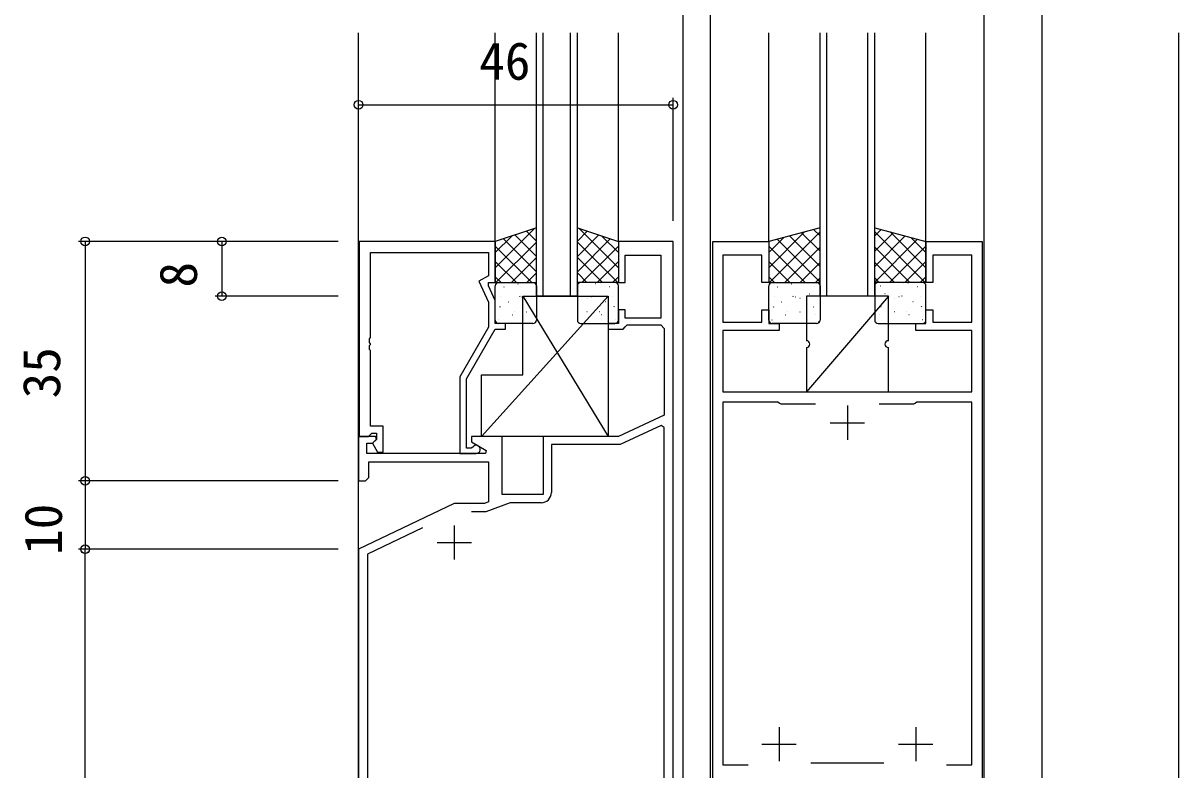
# Model space of a CAD drawing. Units: millimetres, scale not verified. Extents: x -437 to 438, y -681 to 679.
# Drawn here: x -309.6 to -140.5, y -55.8 to 53.4 of the extents above; entities that cross this region are included whole.
import ezdxf
from ezdxf.enums import TextEntityAlignment as Align

# ---------------------------------------------------------------- set-up
doc = ezdxf.new("R2010")
doc.units = ezdxf.units.MM
doc.header["$LTSCALE"] = 4
for name, color, linetype in [('0-2_YKK_11', 7, 'Continuous'), ('0-3_YKK_12', 2, 'Continuous'), ('0-4_YKK_13', 4, 'Continuous'), ('0-5_YKK_D', 6, 'Continuous')]:
    doc.layers.add(name, color=color, linetype=linetype)
doc.styles.add('ＭＳ ゴシック', font='')
doc.styles.get('ＭＳ ゴシック').set_extended_font_data('MS Gothic')

msp = doc.modelspace()

# ---------------------------------------------------------------- linework, layer by layer
at = {"layer": '0-2_YKK_11'}
for p, q in [((-188.985, -2.5), (-188.985, -7.5)), ((-191.485, -5), (-186.485, -5)), ((-246.485, -20), (-246.485, -25)), ((-248.985, -22.5), (-243.985, -22.5)), ((-198.985, -49.5), (-198.985, -54.5)), ((-178.985, -49.5), (-178.985, -54.5)), ((-201.485, -52), (-196.485, -52)), ((-181.485, -52), (-176.485, -52)), ((-194.337, -54.7), (-183.634, -54.7))]:
    msp.add_line(p, q, dxfattribs=at)
for points in [[(-214.485, -98.5), (-214.485, 21.5), (-222.485, 21.5), (-222.485, 15.5), (-221.485, 15.5), (-221.485, 19.5), (-216.285, 19.5), (-216.285, 10.3), (-221.485, 10.3), (-221.485, 11.5), (-222.485, 11.5), (-222.485, 9.5), (-223.985, 9.5), (-223.985, 8.7), (-221.785, 8.7), (-221.485, 9), (-221.185, 9.3), (-216.285, 9.3), (-215.785, 8.8), (-215.785, -3.876), (-222.485, -7), (-233.485, -7), (-233.485, -15.5), (-239.485, -15.5), (-239.485, -7), (-243.985, -7), (-243.985, -7.8), (-241.82, -9.05), (-241.941, -9.5), (-259.285, -9.5), (-259.285, -8), (-258.461, -8), (-257.849, -7.388), (-258.01, -7), (-260.485, -7), (-260.485, -13.5), (-259.485, -13.5), (-258.985, -13), (-258.985, -10.7), (-241.485, -10.7)], [(-260.385, 21.5), (-260.385, -7), (-259.055, -7), (-258.755, -6.7), (-258.555, -6.5), (-257.885, -6.5), (-257.885, -7.427), (-258.459, -8), (-257.709, -9.3), (-256.885, -9.3), (-256.885, -5.5), (-258.755, -5.5), (-258.755, 5.541), (-258.875, 5.725), (-258.875, 6.275), (-258.755, 6.458), (-258.755, 6.541), (-258.875, 6.725), (-258.875, 7.275), (-258.755, 7.458), (-258.755, 19.87), (-241.485, 19.87), (-241.485, 16.5), (-242.906, 15.68), (-241.485, 12.634), (-241.485, 8.968), (-245.685, 1.693), (-245.685, -9.5), (-243.285, -9.5)], [(-243.784, -8.567), (-244.034, -8.7), (-244.685, -8.7), (-244.685, 1.425), (-240.485, 8.7), (-238.985, 8.7), (-238.985, 9.5), (-240.485, 9.5), (-240.485, 12.855), (-241.485, 15), (-241.485, 15.5), (-240.485, 15.5), (-240.485, 21.5), (-260.385, 21.5)], [(-208.685, -88.5), (-208.685, 21.5), (-200.485, 21.5), (-200.485, 15.5), (-201.485, 15.5), (-201.485, 19.5), (-207.185, 19.5), (-207.185, 9.7), (-201.485, 9.7), (-201.485, 11.5), (-200.485, 11.5), (-200.485, 9.5), (-198.985, 9.5), (-198.985, 8.5), (-207.185, 8.5), (-207.185, -0.5), (-170.785, -0.5), (-170.785, 8.5), (-178.985, 8.5), (-178.985, 9.5), (-177.485, 9.5), (-177.485, 11.5)], [(-177.485, 11.5), (-176.485, 11.5), (-176.485, 9.7), (-170.785, 9.7), (-170.785, 19.5), (-176.485, 19.5), (-176.485, 15.5), (-177.485, 15.5), (-177.485, 21.5), (-169.285, 21.5)], [(-169.285, 21.5), (-169.285, -88.5)], [(-193.634, -2.3), (-198.685, -2.3), (-198.96, -2.12), (-199.144, -2), (-207.185, -2), (-207.185, -55), (-203.513, -55)], [(-174.457, -55), (-170.785, -55), (-170.785, -2), (-178.827, -2), (-179.01, -2.12), (-179.285, -2.3), (-184.337, -2.3)], [(-242.691, -87.3), (-215.785, -87.3), (-215.785, -5.711), (-216.248, -5.416), (-222.219, -8.2), (-232.285, -8.2), (-232.285, -15.2)], [(-241.485, -10.7), (-241.485, -16.585), (-242.077, -16.8), (-246.485, -16.8), (-260.485, -23.5), (-260.485, -113.5), (-251.485, -113.5), (-251.485, -112.52), (-252.611, -111.87), (-253.185, -111.87), (-253.468, -112.068), (-253.656, -112.2), (-259.185, -112.2), (-259.185, -88.5), (-246.945, -88.5), (-246.762, -88.38), (-246.212, -88.38), (-246.029, -88.5), (-215.785, -88.5), (-215.785, -98.3)], [(-233.785, -16.7), (-238.294, -16.7), (-241.866, -18), (-243.947, -18)], [(-251.131, -20.354), (-259.185, -24.208), (-259.185, -87.3), (-250.28, -87.3)]]:
    msp.add_lwpolyline(points, dxfattribs=at)
for centre, radius, start, end in [((-243.285, -8.9), 0.6, 270.00003, 146.25104), ((-233.785, -15.2), 1.5, 270.00001, 359.99999)]:
    msp.add_arc(centre, radius, start, end, dxfattribs=at)
at = {"layer": '0-3_YKK_12'}
for p, q in [((-260.485, -98.5), (-260.485, 51.997)), ((-240.485, 21.5), (-240.485, 51.997)), ((-234.485, 13.498), (-234.485, 51.997)), ((-233.485, 13.498), (-233.485, 51.997)), ((-229.485, 13.498), (-229.485, 51.997)), ((-228.485, 13.498), (-228.485, 51.997)), ((-222.485, 21.498), (-222.485, 51.997)), ((-212.985, -98.5), (-212.985, 51.997)), ((-208.985, -88.505), (-208.985, 51.997)), ((-200.485, 21.5), (-200.485, 51.997)), ((-192.985, 13.5), (-192.985, 51.997)), ((-191.985, 13.5), (-191.985, 51.997)), ((-185.985, 13.5), (-185.985, 51.997)), ((-184.985, 13.5), (-184.985, 51.997)), ((-177.485, 21.5), (-177.485, 51.997)), ((-168.985, -88.505), (-168.985, 51.997)), ((-160.485, -98.5), (-160.485, 51.997)), ((-140.485, -98.5), (-140.485, 51.997)), ((-228.485, 13.498), (-234.485, 13.498)), ((-184.985, 13.5), (-192.985, 13.5))]:
    msp.add_line(p, q, dxfattribs=at)
at = {"layer": '0-4_YKK_13'}
for p, q in [((-234.706, 23.426), (-240.485, 17.647)), ((-238.073, 22.304), (-240.485, 19.892)), ((-237.617, 22.456), (-234.485, 19.324)), ((-235.933, 23.017), (-234.485, 21.569)), ((-227.038, 23.017), (-228.485, 21.569)), ((-225.354, 22.456), (-228.485, 19.324)), ((-228.265, 23.426), (-222.485, 17.647)), ((-224.898, 22.304), (-222.485, 19.892)), ((-195.231, 22.901), (-200.485, 17.647)), ((-198.293, 22.084), (-200.485, 19.892)), ((-192.985, 22.902), (-200.387, 15.5)), ((-197.466, 22.305), (-192.985, 17.824)), ((-195.694, 22.778), (-192.985, 20.069)), ((-193.921, 23.25), (-192.985, 22.314)), ((-184.05, 23.25), (-184.985, 22.314)), ((-184.985, 22.902), (-177.584, 15.5)), ((-182.277, 22.778), (-184.985, 20.069)), ((-180.505, 22.305), (-184.985, 17.824)), ((-182.74, 22.901), (-177.485, 17.647)), ((-179.678, 22.084), (-177.485, 19.892)), ((-240.485, 20.834), (-235.151, 15.5)), ((-234.485, 21.402), (-240.387, 15.5)), ((-239.301, 21.895), (-234.485, 17.079)), ((-223.67, 21.895), (-228.485, 17.079)), ((-228.485, 21.402), (-222.584, 15.5)), ((-222.485, 20.834), (-227.82, 15.5)), ((-200.485, 20.834), (-195.151, 15.5)), ((-199.239, 21.832), (-192.985, 15.579)), ((-192.985, 20.657), (-198.142, 15.5)), ((-178.732, 21.832), (-184.985, 15.579)), ((-184.985, 20.657), (-179.829, 15.5)), ((-177.485, 20.834), (-182.82, 15.5)), ((-234.485, 19.157), (-238.142, 15.5)), ((-228.485, 19.157), (-224.829, 15.5)), ((-240.485, 18.589), (-237.396, 15.5)), ((-234.485, 16.911), (-235.897, 15.5)), ((-228.485, 16.911), (-227.074, 15.5)), ((-222.485, 18.589), (-225.575, 15.5)), ((-200.485, 18.589), (-197.396, 15.5)), ((-192.985, 18.411), (-195.897, 15.5)), ((-184.985, 18.411), (-182.074, 15.5)), ((-177.485, 18.589), (-180.575, 15.5)), ((-240.485, 16.344), (-239.641, 15.5)), ((-239.985, 15.5), (-234.985, 15.5)), ((-237.858, 15.405), (-237.852, 15.398)), ((-237.174, 15.311), (-237.13, 15.287)), ((-222.985, 15.5), (-227.985, 15.5)), ((-225.797, 15.311), (-225.84, 15.287)), ((-225.113, 15.405), (-225.119, 15.398)), ((-222.485, 16.344), (-223.33, 15.5)), ((-200.485, 16.344), (-199.641, 15.5)), ((-199.985, 15.5), (-193.485, 15.5)), ((-197.858, 15.405), (-197.852, 15.398)), ((-197.174, 15.311), (-197.13, 15.287)), ((-192.985, 16.166), (-193.652, 15.5)), ((-184.985, 16.166), (-184.319, 15.5)), ((-177.985, 15.5), (-184.485, 15.5)), ((-180.797, 15.311), (-180.84, 15.287)), ((-180.113, 15.405), (-180.119, 15.398)), ((-177.485, 16.344), (-178.33, 15.5)), ((-240.485, 10), (-240.485, 15)), ((-239.251, 14.879), (-239.207, 14.855)), ((-236.96, 13.533), (-236.913, 13.444)), ((-234.506, 13.854), (-234.485, 13.843)), ((-234.485, 15), (-234.485, 10)), ((-228.485, 15), (-228.485, 10)), ((-228.464, 13.854), (-228.485, 13.843)), ((-226.011, 13.533), (-226.058, 13.444)), ((-223.72, 14.879), (-223.764, 14.855)), ((-222.485, 10), (-222.485, 15)), ((-200.485, 10), (-200.485, 15)), ((-199.251, 14.879), (-199.207, 14.855)), ((-196.96, 13.533), (-196.913, 13.444)), ((-194.506, 13.854), (-194.463, 13.83)), ((-193.864, 14.959), (-193.857, 14.952)), ((-192.985, 15), (-192.985, 10)), ((-184.985, 15), (-184.985, 10)), ((-184.107, 14.959), (-184.114, 14.952)), ((-183.464, 13.854), (-183.508, 13.83)), ((-181.011, 13.533), (-181.058, 13.444)), ((-178.72, 14.879), (-178.764, 14.855)), ((-177.485, 10), (-177.485, 15)), ((-223.985, 13.498), (-242.485, -7.002)), ((-239.849, 12.008), (-239.803, 11.92)), ((-239.678, 13.422), (-239.671, 13.415)), ((-238.608, 12.687), (-238.564, 12.664)), ((-236.583, 13.422), (-236.539, 13.398)), ((-236.485, 13.498), (-223.985, -7.002)), ((-235.917, 13.237), (-235.91, 13.23)), ((-227.054, 13.237), (-227.061, 13.23)), ((-226.388, 13.422), (-226.432, 13.398)), ((-224.363, 12.687), (-224.407, 12.664)), ((-223.293, 13.422), (-223.3, 13.415)), ((-223.122, 12.008), (-223.168, 11.92)), ((-199.849, 12.008), (-199.803, 11.92)), ((-199.678, 13.422), (-199.671, 13.415)), ((-198.608, 12.687), (-198.564, 12.664)), ((-196.583, 13.422), (-196.539, 13.398)), ((-195.917, 13.237), (-195.91, 13.23)), ((-182.985, 13.5), (-194.985, -0.5)), ((-193.915, 11.964), (-193.871, 11.94)), ((-184.056, 11.964), (-184.1, 11.94)), ((-182.054, 13.237), (-182.061, 13.23)), ((-181.388, 13.422), (-181.432, 13.398)), ((-179.363, 12.687), (-179.407, 12.664)), ((-178.293, 13.422), (-178.3, 13.415)), ((-178.122, 12.008), (-178.168, 11.92)), ((-238.016, 10.798), (-237.973, 10.774)), ((-237.703, 11.217), (-237.696, 11.21)), ((-235.94, 11.23), (-235.896, 11.206)), ((-227.031, 11.23), (-227.075, 11.206)), ((-225.268, 11.217), (-225.275, 11.21)), ((-224.954, 10.798), (-224.998, 10.774)), ((-198.016, 10.798), (-197.973, 10.774)), ((-197.703, 11.217), (-197.696, 11.21)), ((-195.94, 11.23), (-195.896, 11.206)), ((-193.708, 10.772), (-193.702, 10.764)), ((-184.263, 10.772), (-184.269, 10.764)), ((-182.031, 11.23), (-182.075, 11.206)), ((-180.268, 11.217), (-180.275, 11.21)), ((-179.954, 10.798), (-179.998, 10.774)), ((-240.041, 10.064), (-239.997, 10.04)), ((-234.985, 9.5), (-239.985, 9.5)), ((-227.985, 9.5), (-222.985, 9.5)), ((-222.93, 10.064), (-222.973, 10.04)), ((-200.041, 10.064), (-199.997, 10.04)), ((-193.485, 9.5), (-199.985, 9.5)), ((-193.272, 9.773), (-193.228, 9.749)), ((-184.699, 9.773), (-184.743, 9.749)), ((-184.485, 9.5), (-177.985, 9.5)), ((-177.93, 10.064), (-177.973, 10.04)), ((-194.985, 6), (-194.985, -0.5))]:
    msp.add_line(p, q, dxfattribs=at)
for points in [[(-234.485, 23.5), (-240.485, 21.5), (-240.485, 15.5), (-234.485, 15.5)], [(-228.485, 23.5), (-222.485, 21.5), (-222.485, 15.5), (-228.485, 15.5)], [(-192.985, 23.5), (-200.485, 21.5), (-200.485, 15.5), (-192.985, 15.5)], [(-184.985, 23.5), (-177.485, 21.5), (-177.485, 15.5), (-184.985, 15.5)], [(-236.485, 13.498), (-223.985, 13.498), (-223.985, -7.002), (-242.485, -7.002), (-242.485, 1.998), (-236.485, 1.998)]]:
    msp.add_lwpolyline(points, close=True, dxfattribs=at)
for points in [[(-182.985, 7), (-182.985, 13.5), (-194.985, 13.5), (-194.985, 7)], [(-194.985, -0.5), (-182.985, -0.5), (-182.985, 6)]]:
    msp.add_lwpolyline(points, dxfattribs=at)
for centre, start, end in [((-239.985, 15), 90, 180), ((-234.985, 15), 0, 90), ((-227.985, 15), 90, 180), ((-222.985, 15), 0, 90), ((-199.985, 15), 90, 180), ((-193.485, 15), 0, 90), ((-184.485, 15), 90, 180), ((-177.985, 15), 0, 90), ((-239.985, 10), 180, 270), ((-234.985, 10), 270, 0), ((-227.985, 10), 180, 270), ((-222.985, 10), 270, 0), ((-199.985, 10), 180, 270), ((-193.485, 10), 270, 0), ((-184.485, 10), 180, 270), ((-177.985, 10), 270, 0), ((-194.985, 6.5), 270, 90), ((-182.985, 6.5), 90, 270)]:
    msp.add_arc(centre, 0.5, start, end, dxfattribs=at)
at = {"layer": '0-5_YKK_D'}
for p, q in [((-212.985, 23.802), (-212.985, 56.495)), ((-212.985, 27.036), (-212.985, 56.495)), ((-208.985, 24.192), (-208.985, 56.495)), ((-208.985, 26.094), (-208.985, 56.495)), ((-168.985, 24.099), (-168.985, 56.495)), ((-168.985, 26.094), (-168.985, 56.495)), ((-160.485, 23.5), (-160.485, 56.495)), ((-260.485, 24.5), (-260.485, 42.5)), ((-214.485, 24.5), (-214.485, 42.5)), ((-260.485, 41.5), (-214.485, 41.5)), ((-263.485, 21.521), (-301.485, 21.521)), ((-300.485, 21.521), (-300.485, -13.479)), ((-263.485, 21.5), (-281.485, 21.5)), ((-280.485, 21.5), (-280.485, 13.498)), ((-263.485, 13.498), (-281.485, 13.498)), ((-263.485, -13.479), (-301.485, -13.479)), ((-263.485, -13.479), (-301.485, -13.479)), ((-300.485, -13.479), (-300.485, -23.479)), ((-263.485, -23.479), (-301.485, -23.479)), ((-263.485, -23.5), (-301.485, -23.5)), ((-300.485, -98.5), (-300.485, -23.5))]:
    msp.add_line(p, q, dxfattribs=at)
for centre in [(-260.485, 41.5), (-214.485, 41.5), (-300.485, 21.521), (-280.485, 21.5), (-280.485, 13.498), (-300.485, -13.479), (-300.485, -13.479), (-300.485, -23.479), (-300.485, -23.5)]:
    msp.add_circle(centre, 0.637, dxfattribs=at)

# ---------------------------------------------------------------- texts
at = {"layer": '0-5_YKK_D', "style": 'ＭＳ ゴシック'}
msp.add_text('46', height=5.499, dxfattribs=at).set_placement((-242.833, 43.5), align=Align.BOTTOM_LEFT)
for s, p in [('8', (-282.485, 14.772)), ('35', (-302.485, -1.433)), ('10', (-302.235, -24.317))]:
    msp.add_text(s, height=5.499, rotation=90, dxfattribs=at).set_placement(p, align=Align.BOTTOM_LEFT)

doc.saveas('drawing.dxf')
